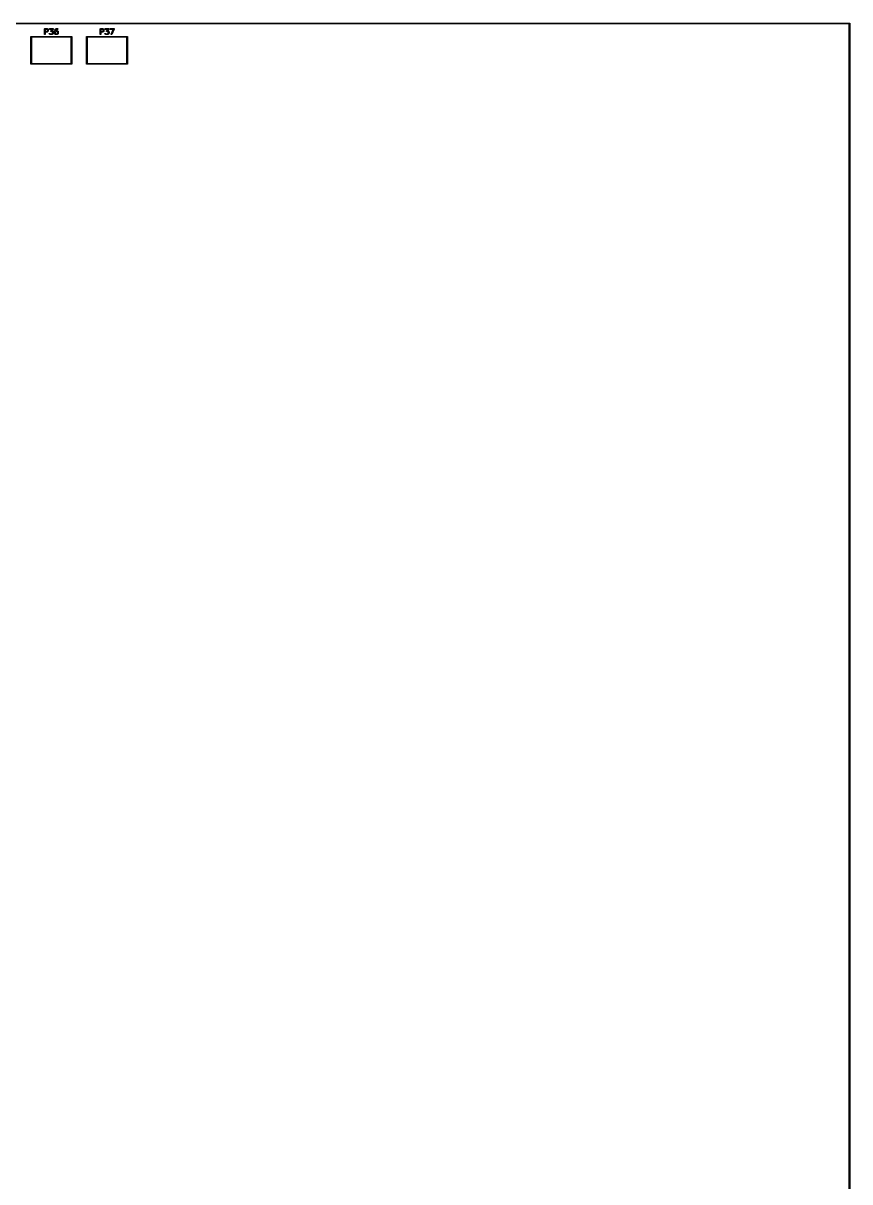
# Model space of a CAD drawing. Extents: x 25 to 346, y -457 to -16.
# Drawn here: x 188.6 to 345.5, y -236.5 to -16.4 of the extents above; entities that cross this region are included whole.
import ezdxf

# ---------------------------------------------------------------- set-up
doc = ezdxf.new("R2010")
doc.units = 0
doc.header["$MEASUREMENT"] = 0
doc.layers.add('BLACK', color=7, linetype='CONTINUOUS')

msp = doc.modelspace()

# ---------------------------------------------------------------- linework, layer by layer
at = {"layer": 'Black'}
for p, q in [((25.4, -16.435), (345.44, -16.435)), ((345.365, -16.585), (25.475, -16.585)), ((192.606, -17.5424), (192.607, -17.5359)), ((192.606, -18.5424), (192.606, -17.5424)), ((192.607, -17.5294), (192.609, -17.5232)), ((192.607, -17.5359), (192.607, -17.5294)), ((192.609, -17.5232), (192.61, -17.5167)), ((192.61, -17.5167), (192.614, -17.511)), ((192.614, -17.511), (192.616, -17.5049)), ((192.616, -17.5049), (192.62, -17.4999)), ((192.62, -17.4999), (192.623, -17.4942)), ((192.623, -17.4942), (192.628, -17.49)), ((192.628, -17.49), (192.633, -17.4849)), ((192.633, -17.4849), (192.638, -17.4816)), ((192.638, -17.4816), (192.643, -17.4774)), ((192.643, -17.4774), (192.649, -17.4752)), ((192.649, -17.4752), (192.655, -17.4719)), ((192.655, -17.4719), (192.662, -17.4708)), ((192.662, -17.4708), (192.668, -17.4685)), ((192.668, -17.4685), (192.674, -17.4685)), ((192.674, -17.4685), (192.681, -17.4674)), ((192.681, -17.4674), (193.062, -17.4674)), ((193.062, -17.4674), (193.066, -17.4681)), ((193.066, -17.4681), (193.07, -17.4679)), ((193.07, -17.4679), (193.079, -17.4704)), ((193.079, -17.4704), (193.087, -17.4719)), ((193.087, -17.4719), (193.091, -17.4741)), ((193.091, -17.4741), (193.095, -17.4753)), ((193.095, -17.4753), (193.19, -17.5229)), ((193.19, -17.5229), (193.2, -17.5301)), ((193.2, -17.5301), (193.21, -17.537)), ((193.21, -17.537), (193.258, -17.5846)), ((193.258, -17.5846), (193.264, -17.5944)), ((193.264, -17.5944), (193.272, -17.6041)), ((193.272, -17.6041), (193.319, -17.6993)), ((193.512, -17.5294), (193.521, -17.5049)), ((193.512, -17.5554), (193.512, -17.5294)), ((193.521, -17.5799), (193.512, -17.5554)), ((193.521, -17.5049), (193.537, -17.4849)), ((193.537, -17.5998), (193.521, -17.5799)), ((193.537, -17.4849), (193.56, -17.4719)), ((193.56, -17.6129), (193.537, -17.5998)), ((193.56, -17.4719), (193.585, -17.4674)), ((193.585, -17.4674), (194.205, -17.4674)), ((194.261, -17.5918), (194.033, -17.8518)), ((194.205, -17.4674), (194.212, -17.4687)), ((194.212, -17.4687), (194.219, -17.4688)), ((194.219, -17.4688), (194.224, -17.4709)), ((194.224, -17.4709), (194.23, -17.4719)), ((194.23, -17.4719), (194.237, -17.4756)), ((194.237, -17.4756), (194.243, -17.4782)), ((194.243, -17.4782), (194.248, -17.482)), ((194.248, -17.482), (194.253, -17.4849)), ((194.253, -17.4849), (194.257, -17.4905)), ((194.257, -17.4905), (194.263, -17.4954)), ((194.265, -17.5855), (194.261, -17.5918)), ((194.263, -17.4954), (194.266, -17.5004)), ((194.269, -17.5799), (194.265, -17.5855)), ((194.266, -17.5004), (194.269, -17.5049)), ((194.269, -17.5049), (194.272, -17.5118)), ((194.271, -17.5744), (194.269, -17.5799)), ((194.274, -17.5695), (194.271, -17.5744)), ((194.272, -17.5118), (194.276, -17.5182)), ((194.276, -17.5623), (194.274, -17.5695)), ((194.276, -17.5182), (194.276, -17.5239)), ((194.276, -17.5239), (194.278, -17.5294)), ((194.278, -17.5554), (194.276, -17.5623)), ((194.278, -17.5294), (194.278, -17.5367)), ((194.278, -17.5367), (194.28, -17.5439)), ((194.28, -17.5439), (194.278, -17.5496)), ((194.278, -17.5496), (194.278, -17.5554)), ((194.571, -17.7389), (194.666, -17.596)), ((194.666, -17.596), (194.671, -17.5907)), ((194.671, -17.5907), (194.675, -17.5846)), ((194.675, -17.5846), (194.723, -17.537)), ((194.723, -17.537), (194.733, -17.5301)), ((194.733, -17.5301), (194.742, -17.5229)), ((194.742, -17.5229), (194.838, -17.4753)), ((194.838, -17.4753), (194.842, -17.4741)), ((194.842, -17.4741), (194.846, -17.4719)), ((194.846, -17.4719), (194.854, -17.4704)), ((194.854, -17.4704), (194.863, -17.4679)), ((194.863, -17.4679), (194.867, -17.4681)), ((194.867, -17.4681), (194.871, -17.4674)), ((194.871, -17.4674), (195.062, -17.4674)), ((195.062, -17.4674), (195.087, -17.4719)), ((195.087, -17.4719), (195.11, -17.4849)), ((195.11, -17.5998), (195.087, -17.6129)), ((195.11, -17.4849), (195.127, -17.5049)), ((195.127, -17.5799), (195.11, -17.5998)), ((195.127, -17.5049), (195.136, -17.5294)), ((195.136, -17.5554), (195.127, -17.5799)), ((195.136, -17.5294), (195.136, -17.5554)), ((203.181, -17.5424), (203.182, -17.5359)), ((203.181, -18.5424), (203.181, -17.5424)), ((203.182, -17.5294), (203.184, -17.5232)), ((203.182, -17.5359), (203.182, -17.5294)), ((203.184, -17.5232), (203.185, -17.5167)), ((203.185, -17.5167), (203.189, -17.511)), ((203.189, -17.511), (203.191, -17.5049)), ((203.191, -17.5049), (203.195, -17.4999)), ((203.195, -17.4999), (203.198, -17.4942)), ((203.198, -17.4942), (203.203, -17.49)), ((203.203, -17.49), (203.208, -17.4849)), ((203.208, -17.4849), (203.213, -17.4816)), ((203.213, -17.4816), (203.218, -17.4774)), ((203.218, -17.4774), (203.224, -17.4752)), ((203.224, -17.4752), (203.23, -17.4719)), ((203.23, -17.4719), (203.237, -17.4708)), ((203.237, -17.4708), (203.243, -17.4685)), ((203.243, -17.4685), (203.249, -17.4685)), ((203.249, -17.4685), (203.256, -17.4674)), ((203.256, -17.4674), (203.637, -17.4674)), ((203.637, -17.4674), (203.641, -17.4681)), ((203.641, -17.4681), (203.645, -17.4679)), ((203.645, -17.4679), (203.654, -17.4704)), ((203.654, -17.4704), (203.662, -17.4719)), ((203.662, -17.4719), (203.666, -17.4741)), ((203.666, -17.4741), (203.67, -17.4753)), ((203.67, -17.4753), (203.765, -17.5229)), ((203.765, -17.5229), (203.775, -17.5301)), ((203.775, -17.5301), (203.785, -17.537)), ((203.785, -17.537), (203.833, -17.5846)), ((203.833, -17.5846), (203.839, -17.5944)), ((203.839, -17.5944), (203.847, -17.6041)), ((203.847, -17.6041), (203.894, -17.6993)), ((204.087, -17.5294), (204.096, -17.5049)), ((204.087, -17.5554), (204.087, -17.5294)), ((204.096, -17.5799), (204.087, -17.5554)), ((204.096, -17.5049), (204.112, -17.4849)), ((204.112, -17.5998), (204.096, -17.5799)), ((204.112, -17.4849), (204.135, -17.4719)), ((204.135, -17.6129), (204.112, -17.5998)), ((204.135, -17.4719), (204.16, -17.4674)), ((204.16, -17.4674), (204.78, -17.4674)), ((204.836, -17.5918), (204.608, -17.8518)), ((204.78, -17.4674), (204.787, -17.4687)), ((204.787, -17.4687), (204.794, -17.4688)), ((204.794, -17.4688), (204.799, -17.4709)), ((204.799, -17.4709), (204.805, -17.4719)), ((204.805, -17.4719), (204.812, -17.4756)), ((204.812, -17.4756), (204.818, -17.4782)), ((204.818, -17.4782), (204.823, -17.482)), ((204.823, -17.482), (204.828, -17.4849)), ((204.828, -17.4849), (204.832, -17.4905)), ((204.832, -17.4905), (204.838, -17.4954)), ((204.84, -17.5855), (204.836, -17.5918)), ((204.838, -17.4954), (204.841, -17.5004)), ((204.844, -17.5799), (204.84, -17.5855)), ((204.841, -17.5004), (204.844, -17.5049)), ((204.844, -17.5049), (204.847, -17.5118)), ((204.846, -17.5744), (204.844, -17.5799)), ((204.849, -17.5695), (204.846, -17.5744)), ((204.847, -17.5118), (204.851, -17.5182)), ((204.851, -17.5623), (204.849, -17.5695)), ((204.851, -17.5182), (204.851, -17.5239)), ((204.851, -17.5239), (204.853, -17.5294)), ((204.853, -17.5554), (204.851, -17.5623)), ((204.853, -17.5294), (204.853, -17.5367)), ((204.853, -17.5367), (204.855, -17.5439)), ((204.855, -17.5439), (204.853, -17.5496)), ((204.853, -17.5496), (204.853, -17.5554)), ((205.039, -17.5294), (205.048, -17.5049)), ((205.039, -17.5554), (205.039, -17.5294)), ((205.048, -17.5799), (205.039, -17.5554)), ((205.048, -17.5049), (205.065, -17.4849)), ((205.065, -17.5998), (205.048, -17.5799)), ((205.065, -17.4849), (205.087, -17.4719)), ((205.087, -17.6129), (205.065, -17.5998)), ((205.087, -17.4719), (205.113, -17.4674)), ((205.113, -17.4674), (205.78, -17.4674)), ((205.848, -17.5719), (205.42, -18.5719)), ((205.78, -17.4674), (205.788, -17.4689)), ((205.788, -17.4689), (205.797, -17.4694)), ((205.797, -17.4694), (205.801, -17.4711)), ((205.801, -17.4711), (205.805, -17.4719)), ((205.805, -17.4719), (205.813, -17.4762)), ((205.813, -17.4762), (205.821, -17.4796)), ((205.821, -17.4796), (205.824, -17.4827)), ((205.824, -17.4827), (205.828, -17.4849)), ((205.828, -17.4849), (205.833, -17.4915)), ((205.833, -17.4915), (205.84, -17.4975)), ((205.84, -17.4975), (205.842, -17.5014)), ((205.842, -17.5014), (205.844, -17.5049)), ((205.844, -17.5049), (205.847, -17.513)), ((205.847, -17.513), (205.851, -17.5207)), ((205.85, -17.5635), (205.848, -17.5719)), ((205.853, -17.5554), (205.85, -17.5635)), ((205.851, -17.5207), (205.852, -17.5251)), ((205.852, -17.5251), (205.853, -17.5294)), ((205.853, -17.5294), (205.853, -17.538)), ((205.853, -17.538), (205.854, -17.5466)), ((205.854, -17.5466), (205.853, -17.5509)), ((205.853, -17.5509), (205.853, -17.5554)), ((345.365, -456.49), (345.365, -16.585)), ((345.44, -16.435), (345.446, -16.4361)), ((345.446, -16.4361), (345.453, -16.4361)), ((345.453, -16.4361), (345.459, -16.4384)), ((345.459, -16.4384), (345.466, -16.4395)), ((345.466, -16.4395), (345.471, -16.4428)), ((345.471, -16.4428), (345.477, -16.445)), ((345.477, -16.445), (345.483, -16.4493)), ((345.483, -16.4493), (345.488, -16.4525)), ((345.488, -16.4525), (345.492, -16.4576)), ((345.492, -16.4576), (345.497, -16.4618)), ((345.497, -16.4618), (345.501, -16.4675)), ((345.501, -16.4675), (345.505, -16.4725)), ((345.505, -16.4725), (345.507, -16.4787)), ((345.507, -16.4787), (345.51, -16.4843)), ((345.51, -16.4843), (345.512, -16.4908)), ((345.512, -16.4908), (345.514, -16.497)), ((345.514, -16.497), (345.514, -16.5035)), ((345.514, -16.5035), (345.515, -16.51)), ((345.515, -16.51), (345.515, -456.565)), ((189.99, -19.04), (189.991, -19.0335)), ((189.99, -24.14), (189.99, -19.04)), ((189.991, -19.027), (189.993, -19.0208)), ((189.991, -19.0335), (189.991, -19.027)), ((189.993, -19.0208), (189.995, -19.0143)), ((189.995, -19.0143), (189.998, -19.0087)), ((189.998, -19.0087), (190, -19.0025)), ((190, -19.0025), (190.004, -18.9975)), ((190.004, -18.9975), (190.008, -18.9918)), ((190.008, -18.9918), (190.013, -18.9876)), ((190.013, -18.9876), (190.017, -18.9825)), ((190.017, -18.9825), (190.022, -18.9793)), ((190.022, -18.9793), (190.028, -18.975)), ((190.028, -18.975), (190.034, -18.9728)), ((190.034, -18.9728), (190.039, -18.9695)), ((190.039, -18.9695), (190.046, -18.9684)), ((190.046, -18.9684), (190.052, -18.9661)), ((190.052, -18.9661), (190.059, -18.9661)), ((190.059, -18.9661), (190.065, -18.965)), ((190.065, -18.965), (197.725, -18.965)), ((190.14, -19.115), (190.14, -24.065)), ((197.65, -19.115), (190.14, -19.115)), ((192.61, -18.568), (192.606, -18.5424)), ((192.623, -18.5906), (192.61, -18.568)), ((192.643, -18.6073), (192.623, -18.5906)), ((192.668, -18.6162), (192.643, -18.6073)), ((192.694, -18.6162), (192.668, -18.6162)), ((192.718, -18.6073), (192.694, -18.6162)), ((192.738, -18.5906), (192.718, -18.6073)), ((192.751, -18.568), (192.738, -18.5906)), ((192.756, -18.5424), (192.751, -18.568)), ((192.756, -17.6174), (192.756, -17.9912)), ((193.044, -17.6174), (192.756, -17.6174)), ((192.756, -17.9912), (193.044, -17.9912)), ((193.062, -18.1412), (192.756, -18.1412)), ((192.756, -18.1412), (192.756, -18.5424)), ((193.112, -17.6516), (193.044, -17.6174)), ((193.044, -17.9912), (193.112, -17.9569)), ((193.066, -18.1404), (193.062, -18.1412)), ((193.07, -18.1407), (193.066, -18.1404)), ((193.079, -18.1382), (193.07, -18.1407)), ((193.087, -18.1367), (193.079, -18.1382)), ((193.091, -18.1345), (193.087, -18.1367)), ((193.095, -18.1333), (193.091, -18.1345)), ((193.19, -18.0857), (193.095, -18.1333)), ((193.143, -17.682), (193.112, -17.6516)), ((193.112, -17.9569), (193.143, -17.9265)), ((193.177, -17.7506), (193.143, -17.682)), ((193.143, -17.9265), (193.177, -17.858)), ((193.177, -17.858), (193.177, -17.7506)), ((193.2, -18.0785), (193.19, -18.0857)), ((193.21, -18.0716), (193.2, -18.0785)), ((193.258, -18.024), (193.21, -18.0716)), ((193.264, -18.0142), (193.258, -18.024)), ((193.272, -18.0045), (193.264, -18.0142)), ((193.319, -17.9093), (193.272, -18.0045)), ((193.319, -17.6993), (193.32, -17.7035)), ((193.32, -17.9051), (193.319, -17.9093)), ((193.32, -17.7035), (193.323, -17.7072)), ((193.323, -17.9014), (193.32, -17.9051)), ((193.323, -17.7072), (193.324, -17.7159)), ((193.324, -17.8927), (193.323, -17.9014)), ((193.324, -17.7159), (193.327, -17.7243)), ((193.327, -17.8843), (193.324, -17.8927)), ((193.327, -17.7243), (193.326, -17.7286)), ((193.326, -17.7286), (193.327, -17.7329)), ((193.327, -17.8757), (193.326, -17.88)), ((193.326, -17.88), (193.327, -17.8843)), ((193.327, -17.7329), (193.327, -17.8757)), ((193.511, -18.4537), (193.513, -18.4277)), ((193.518, -18.4788), (193.511, -18.4537)), ((193.513, -18.4277), (193.524, -18.4041)), ((193.532, -18.5002), (193.518, -18.4788)), ((193.524, -18.4041), (193.542, -18.3857)), ((193.58, -18.5478), (193.532, -18.5002)), ((193.542, -18.3857), (193.566, -18.3747)), ((193.585, -17.6174), (193.56, -17.6129)), ((193.566, -18.3747), (193.592, -18.3724)), ((193.59, -18.5547), (193.58, -18.5478)), ((194.039, -17.6174), (193.585, -17.6174)), ((193.6, -18.5618), (193.59, -18.5547)), ((193.592, -18.3724), (193.617, -18.3792)), ((193.695, -18.6095), (193.6, -18.5618)), ((193.617, -18.3792), (193.639, -18.3941)), ((193.639, -18.3941), (193.678, -18.4331)), ((193.678, -18.4331), (193.746, -18.4674)), ((193.699, -18.6107), (193.695, -18.6095)), ((193.703, -18.6129), (193.699, -18.6107)), ((193.711, -18.6144), (193.703, -18.6129)), ((193.72, -18.6169), (193.711, -18.6144)), ((193.724, -18.6166), (193.72, -18.6169)), ((193.728, -18.6174), (193.724, -18.6166)), ((194.014, -18.6174), (193.728, -18.6174)), ((193.746, -18.4674), (193.996, -18.4674)), ((193.796, -17.9218), (193.797, -17.9161)), ((193.797, -17.929), (193.796, -17.9218)), ((193.797, -17.9103), (193.8, -17.9034)), ((193.797, -17.9161), (193.797, -17.9103)), ((193.797, -17.9364), (193.797, -17.929)), ((193.799, -17.9418), (193.797, -17.9364)), ((193.8, -17.9475), (193.799, -17.9418)), ((193.8, -17.9034), (193.801, -17.8962)), ((193.804, -17.9539), (193.8, -17.9475)), ((193.801, -17.8962), (193.804, -17.8913)), ((193.804, -17.8913), (193.806, -17.8858)), ((193.806, -17.9608), (193.804, -17.9539)), ((193.806, -17.8858), (193.811, -17.8802)), ((193.81, -17.9653), (193.806, -17.9608)), ((193.813, -17.9703), (193.81, -17.9653)), ((193.811, -17.8802), (193.815, -17.8739)), ((193.818, -17.9752), (193.813, -17.9703)), ((193.815, -17.8739), (194.039, -17.6174)), ((193.823, -17.9808), (193.818, -17.9752)), ((193.828, -17.9837), (193.823, -17.9808)), ((193.832, -17.9875), (193.828, -17.9837)), ((193.839, -17.9901), (193.832, -17.9875)), ((193.846, -17.9938), (193.839, -17.9901)), ((193.851, -17.9948), (193.846, -17.9938)), ((193.857, -17.9969), (193.851, -17.9948)), ((193.864, -17.9971), (193.857, -17.9969)), ((193.871, -17.9983), (193.864, -17.9971)), ((193.996, -17.9983), (193.871, -17.9983)), ((194.065, -18.0326), (193.996, -17.9983)), ((193.996, -18.4674), (194.065, -18.4331)), ((194.018, -18.6166), (194.014, -18.6174)), ((194.023, -18.6169), (194.018, -18.6166)), ((194.031, -18.6144), (194.023, -18.6169)), ((194.04, -18.6129), (194.031, -18.6144)), ((194.033, -17.8518), (194.04, -17.8529)), ((194.04, -17.8529), (194.043, -17.855)), ((194.043, -18.6107), (194.04, -18.6129)), ((194.043, -17.855), (194.048, -17.8563)), ((194.048, -18.6095), (194.043, -18.6107)), ((194.048, -17.8563), (194.143, -17.9039)), ((194.143, -18.5618), (194.048, -18.6095)), ((194.095, -18.063), (194.065, -18.0326)), ((194.065, -18.4331), (194.095, -18.4027)), ((194.13, -18.1315), (194.095, -18.063)), ((194.095, -18.4027), (194.13, -18.3342)), ((194.13, -18.3342), (194.13, -18.1315)), ((194.143, -17.9039), (194.152, -17.911)), ((194.152, -18.5547), (194.143, -18.5618)), ((194.152, -17.911), (194.162, -17.9179)), ((194.162, -18.5478), (194.152, -18.5547)), ((194.162, -17.9179), (194.21, -17.9655)), ((194.21, -18.5002), (194.162, -18.5478)), ((194.21, -17.9655), (194.217, -17.9754)), ((194.217, -18.4903), (194.21, -18.5002)), ((194.217, -17.9754), (194.224, -17.985)), ((194.224, -18.4807), (194.217, -18.4903)), ((194.224, -17.985), (194.272, -18.0803)), ((194.272, -18.3854), (194.224, -18.4807)), ((194.272, -18.0803), (194.273, -18.0844)), ((194.273, -18.3813), (194.272, -18.3854)), ((194.273, -18.0844), (194.275, -18.0882)), ((194.275, -18.3776), (194.273, -18.3813)), ((194.275, -18.0882), (194.277, -18.0968)), ((194.277, -18.3689), (194.275, -18.3776)), ((194.277, -18.0968), (194.279, -18.1052)), ((194.279, -18.3605), (194.277, -18.3689)), ((194.279, -18.1052), (194.279, -18.1096)), ((194.279, -18.1096), (194.28, -18.1138)), ((194.28, -18.3519), (194.279, -18.3562)), ((194.279, -18.3562), (194.279, -18.3605)), ((194.28, -18.1138), (194.28, -18.3519)), ((194.51, -17.971), (194.512, -17.9619)), ((194.51, -18.3519), (194.51, -17.971)), ((194.511, -18.3562), (194.51, -18.3519)), ((194.511, -18.3605), (194.511, -18.3562)), ((194.513, -18.3689), (194.511, -18.3605)), ((194.512, -17.9619), (194.513, -17.9528)), ((194.513, -17.9528), (194.56, -17.7623)), ((194.515, -18.3776), (194.513, -18.3689)), ((194.517, -18.3813), (194.515, -18.3776)), ((194.518, -18.3854), (194.517, -18.3813)), ((194.566, -18.4807), (194.518, -18.3854)), ((194.56, -17.7623), (194.566, -17.7507)), ((194.566, -17.7507), (194.571, -17.7389)), ((194.573, -18.4903), (194.566, -18.4807)), ((194.58, -18.5002), (194.573, -18.4903)), ((194.628, -18.5478), (194.58, -18.5002)), ((194.638, -18.5547), (194.628, -18.5478)), ((194.647, -18.5618), (194.638, -18.5547)), ((194.742, -18.6095), (194.647, -18.5618)), ((194.695, -18.063), (194.66, -18.1315)), ((194.66, -18.1315), (194.66, -18.3342)), ((194.66, -18.3342), (194.695, -18.4027)), ((194.703, -17.8113), (194.684, -17.8854)), ((194.684, -17.8854), (194.742, -17.8563)), ((194.725, -18.0326), (194.695, -18.063)), ((194.695, -18.4027), (194.725, -18.4331)), ((194.787, -17.6854), (194.703, -17.8113)), ((194.794, -17.9983), (194.725, -18.0326)), ((194.725, -18.4331), (194.794, -18.4674)), ((194.742, -17.8563), (194.747, -17.855)), ((194.747, -18.6107), (194.742, -18.6095)), ((194.747, -17.855), (194.75, -17.8529)), ((194.75, -18.6129), (194.747, -18.6107)), ((194.75, -17.8529), (194.759, -17.8513)), ((194.759, -18.6144), (194.75, -18.6129)), ((194.759, -17.8513), (194.767, -17.8488)), ((194.767, -18.6169), (194.759, -18.6144)), ((194.767, -17.8488), (194.772, -17.8491)), ((194.772, -18.6166), (194.767, -18.6169)), ((194.772, -17.8491), (194.776, -17.8483)), ((194.776, -18.6174), (194.772, -18.6166)), ((194.776, -17.8483), (194.966, -17.8483)), ((194.966, -18.6174), (194.776, -18.6174)), ((194.82, -17.6516), (194.787, -17.6854)), ((194.949, -17.9983), (194.794, -17.9983)), ((194.794, -18.4674), (194.949, -18.4674)), ((194.889, -17.6174), (194.82, -17.6516)), ((195.062, -17.6174), (194.889, -17.6174)), ((195.017, -18.0326), (194.949, -17.9983)), ((194.949, -18.4674), (195.017, -18.4331)), ((194.966, -17.8483), (194.971, -17.8491)), ((194.971, -18.6166), (194.966, -18.6174)), ((194.971, -17.8491), (194.975, -17.8488)), ((194.975, -18.6169), (194.971, -18.6166)), ((194.975, -17.8488), (194.983, -17.8513)), ((194.983, -18.6144), (194.975, -18.6169)), ((194.983, -17.8513), (194.992, -17.8529)), ((194.992, -18.6129), (194.983, -18.6144)), ((194.992, -17.8529), (194.996, -17.855)), ((194.996, -18.6107), (194.992, -18.6129)), ((194.996, -17.855), (195, -17.8563)), ((195, -18.6095), (194.996, -18.6107)), ((195, -17.8563), (195.095, -17.9039)), ((195.095, -18.5618), (195, -18.6095)), ((195.048, -18.063), (195.017, -18.0326)), ((195.017, -18.4331), (195.048, -18.4027)), ((195.082, -18.1315), (195.048, -18.063)), ((195.048, -18.4027), (195.082, -18.3342)), ((195.087, -17.6129), (195.062, -17.6174)), ((195.082, -18.3342), (195.082, -18.1315)), ((195.095, -17.9039), (195.105, -17.911)), ((195.105, -18.5547), (195.095, -18.5618)), ((195.105, -17.911), (195.115, -17.9179)), ((195.115, -18.5478), (195.105, -18.5547)), ((195.115, -17.9179), (195.162, -17.9655)), ((195.162, -18.5002), (195.115, -18.5478)), ((195.162, -17.9655), (195.169, -17.9754)), ((195.169, -18.4903), (195.162, -18.5002)), ((195.169, -17.9754), (195.176, -17.985)), ((195.176, -18.4807), (195.169, -18.4903)), ((195.176, -17.985), (195.224, -18.0803)), ((195.224, -18.3854), (195.176, -18.4807)), ((195.224, -18.0803), (195.225, -18.0844)), ((195.225, -18.3813), (195.224, -18.3854)), ((195.225, -18.0844), (195.227, -18.0882)), ((195.227, -18.3776), (195.225, -18.3813)), ((195.227, -18.0882), (195.229, -18.0968)), ((195.229, -18.3689), (195.227, -18.3776)), ((195.229, -18.0968), (195.231, -18.1052)), ((195.231, -18.3605), (195.229, -18.3689)), ((195.231, -18.1052), (195.231, -18.1096)), ((195.231, -18.1096), (195.232, -18.1138)), ((195.232, -18.3519), (195.231, -18.3562)), ((195.231, -18.3562), (195.231, -18.3605)), ((195.232, -18.1138), (195.232, -18.3519)), ((197.65, -24.065), (197.65, -19.115)), ((197.725, -18.965), (197.731, -18.9661)), ((197.731, -18.9661), (197.738, -18.9661)), ((197.738, -18.9661), (197.744, -18.9684)), ((197.744, -18.9684), (197.751, -18.9695)), ((197.751, -18.9695), (197.756, -18.9728)), ((197.756, -18.9728), (197.762, -18.975)), ((197.762, -18.975), (197.768, -18.9793)), ((197.768, -18.9793), (197.773, -18.9825)), ((197.773, -18.9825), (197.777, -18.9876)), ((197.777, -18.9876), (197.782, -18.9918)), ((197.782, -18.9918), (197.786, -18.9975)), ((197.786, -18.9975), (197.79, -19.0025)), ((197.79, -19.0025), (197.792, -19.0087)), ((197.792, -19.0087), (197.795, -19.0143)), ((197.795, -19.0143), (197.797, -19.0208)), ((197.797, -19.0208), (197.799, -19.027)), ((197.799, -19.027), (197.799, -19.0335)), ((197.799, -19.0335), (197.8, -19.04)), ((197.8, -19.04), (197.8, -24.14)), ((200.565, -19.04), (200.566, -19.0335)), ((200.565, -24.14), (200.565, -19.04)), ((200.566, -19.027), (200.568, -19.0208)), ((200.566, -19.0335), (200.566, -19.027)), ((200.568, -19.0208), (200.57, -19.0143)), ((200.57, -19.0143), (200.573, -19.0087)), ((200.573, -19.0087), (200.575, -19.0025)), ((200.575, -19.0025), (200.579, -18.9975)), ((200.579, -18.9975), (200.583, -18.9918)), ((200.583, -18.9918), (200.588, -18.9876)), ((200.588, -18.9876), (200.592, -18.9825)), ((200.592, -18.9825), (200.597, -18.9793)), ((200.597, -18.9793), (200.602, -18.975)), ((200.602, -18.975), (200.609, -18.9728)), ((200.609, -18.9728), (200.614, -18.9695)), ((200.614, -18.9695), (200.621, -18.9684)), ((200.621, -18.9684), (200.627, -18.9661)), ((200.627, -18.9661), (200.634, -18.9661)), ((200.634, -18.9661), (200.64, -18.965)), ((200.64, -18.965), (208.3, -18.965)), ((200.715, -19.115), (200.715, -24.065)), ((208.225, -19.115), (200.715, -19.115)), ((203.185, -18.568), (203.181, -18.5424)), ((203.198, -18.5906), (203.185, -18.568)), ((203.218, -18.6073), (203.198, -18.5906)), ((203.243, -18.6162), (203.218, -18.6073)), ((203.269, -18.6162), (203.243, -18.6162)), ((203.293, -18.6073), (203.269, -18.6162)), ((203.313, -18.5906), (203.293, -18.6073)), ((203.326, -18.568), (203.313, -18.5906)), ((203.331, -18.5424), (203.326, -18.568)), ((203.331, -17.6174), (203.331, -17.9912)), ((203.619, -17.6174), (203.331, -17.6174)), ((203.331, -17.9912), (203.619, -17.9912)), ((203.637, -18.1412), (203.331, -18.1412)), ((203.331, -18.1412), (203.331, -18.5424)), ((203.687, -17.6516), (203.619, -17.6174)), ((203.619, -17.9912), (203.687, -17.9569)), ((203.641, -18.1404), (203.637, -18.1412)), ((203.645, -18.1407), (203.641, -18.1404)), ((203.654, -18.1382), (203.645, -18.1407)), ((203.662, -18.1367), (203.654, -18.1382)), ((203.666, -18.1345), (203.662, -18.1367)), ((203.67, -18.1333), (203.666, -18.1345)), ((203.765, -18.0857), (203.67, -18.1333)), ((203.718, -17.682), (203.687, -17.6516)), ((203.687, -17.9569), (203.718, -17.9265)), ((203.752, -17.7506), (203.718, -17.682)), ((203.718, -17.9265), (203.752, -17.858)), ((203.752, -17.858), (203.752, -17.7506)), ((203.775, -18.0785), (203.765, -18.0857)), ((203.785, -18.0716), (203.775, -18.0785)), ((203.833, -18.024), (203.785, -18.0716)), ((203.839, -18.0142), (203.833, -18.024)), ((203.847, -18.0045), (203.839, -18.0142)), ((203.894, -17.9093), (203.847, -18.0045)), ((203.894, -17.6993), (203.895, -17.7035)), ((203.895, -17.9051), (203.894, -17.9093)), ((203.895, -17.7035), (203.898, -17.7072)), ((203.898, -17.9014), (203.895, -17.9051)), ((203.898, -17.7072), (203.899, -17.7159)), ((203.899, -17.8927), (203.898, -17.9014)), ((203.899, -17.7159), (203.902, -17.7243)), ((203.902, -17.8843), (203.899, -17.8927)), ((203.902, -17.7243), (203.901, -17.7286)), ((203.901, -17.7286), (203.902, -17.7329)), ((203.902, -17.8757), (203.901, -17.88)), ((203.901, -17.88), (203.902, -17.8843)), ((203.902, -17.7329), (203.902, -17.8757)), ((204.086, -18.4537), (204.088, -18.4277)), ((204.093, -18.4788), (204.086, -18.4537)), ((204.088, -18.4277), (204.099, -18.4041)), ((204.107, -18.5002), (204.093, -18.4788)), ((204.099, -18.4041), (204.117, -18.3857)), ((204.155, -18.5478), (204.107, -18.5002)), ((204.117, -18.3857), (204.141, -18.3747)), ((204.16, -17.6174), (204.135, -17.6129)), ((204.141, -18.3747), (204.167, -18.3724)), ((204.165, -18.5547), (204.155, -18.5478)), ((204.614, -17.6174), (204.16, -17.6174)), ((204.175, -18.5618), (204.165, -18.5547)), ((204.167, -18.3724), (204.192, -18.3792)), ((204.27, -18.6095), (204.175, -18.5618)), ((204.192, -18.3792), (204.214, -18.3941)), ((204.214, -18.3941), (204.253, -18.4331)), ((204.253, -18.4331), (204.321, -18.4674)), ((204.274, -18.6107), (204.27, -18.6095)), ((204.278, -18.6129), (204.274, -18.6107)), ((204.286, -18.6144), (204.278, -18.6129)), ((204.295, -18.6169), (204.286, -18.6144)), ((204.299, -18.6166), (204.295, -18.6169)), ((204.303, -18.6174), (204.299, -18.6166)), ((204.589, -18.6174), (204.303, -18.6174)), ((204.321, -18.4674), (204.571, -18.4674)), ((204.371, -17.9218), (204.372, -17.9161)), ((204.372, -17.929), (204.371, -17.9218)), ((204.372, -17.9103), (204.375, -17.9034)), ((204.372, -17.9161), (204.372, -17.9103)), ((204.372, -17.9364), (204.372, -17.929)), ((204.374, -17.9418), (204.372, -17.9364)), ((204.375, -17.9475), (204.374, -17.9418)), ((204.375, -17.9034), (204.376, -17.8962)), ((204.379, -17.9539), (204.375, -17.9475)), ((204.376, -17.8962), (204.379, -17.8913)), ((204.379, -17.8913), (204.381, -17.8858)), ((204.381, -17.9608), (204.379, -17.9539)), ((204.381, -17.8858), (204.386, -17.8802)), ((204.385, -17.9653), (204.381, -17.9608)), ((204.388, -17.9703), (204.385, -17.9653)), ((204.386, -17.8802), (204.39, -17.8739)), ((204.393, -17.9752), (204.388, -17.9703)), ((204.39, -17.8739), (204.614, -17.6174)), ((204.398, -17.9808), (204.393, -17.9752)), ((204.403, -17.9837), (204.398, -17.9808)), ((204.407, -17.9875), (204.403, -17.9837)), ((204.414, -17.9901), (204.407, -17.9875)), ((204.421, -17.9938), (204.414, -17.9901)), ((204.426, -17.9948), (204.421, -17.9938)), ((204.432, -17.9969), (204.426, -17.9948)), ((204.439, -17.9971), (204.432, -17.9969)), ((204.446, -17.9983), (204.439, -17.9971)), ((204.571, -17.9983), (204.446, -17.9983)), ((204.64, -18.0326), (204.571, -17.9983)), ((204.571, -18.4674), (204.64, -18.4331)), ((204.593, -18.6166), (204.589, -18.6174)), ((204.598, -18.6169), (204.593, -18.6166)), ((204.606, -18.6144), (204.598, -18.6169)), ((204.615, -18.6129), (204.606, -18.6144)), ((204.608, -17.8518), (204.615, -17.8529)), ((204.615, -17.8529), (204.618, -17.855)), ((204.618, -18.6107), (204.615, -18.6129)), ((204.618, -17.855), (204.623, -17.8563)), ((204.623, -18.6095), (204.618, -18.6107)), ((204.623, -17.8563), (204.718, -17.9039)), ((204.718, -18.5618), (204.623, -18.6095)), ((204.67, -18.063), (204.64, -18.0326)), ((204.64, -18.4331), (204.67, -18.4027)), ((204.705, -18.1315), (204.67, -18.063)), ((204.67, -18.4027), (204.705, -18.3342)), ((204.705, -18.3342), (204.705, -18.1315)), ((204.718, -17.9039), (204.727, -17.911)), ((204.727, -18.5547), (204.718, -18.5618)), ((204.727, -17.911), (204.737, -17.9179)), ((204.737, -18.5478), (204.727, -18.5547)), ((204.737, -17.9179), (204.785, -17.9655)), ((204.785, -18.5002), (204.737, -18.5478)), ((204.785, -17.9655), (204.792, -17.9754)), ((204.792, -18.4903), (204.785, -18.5002)), ((204.792, -17.9754), (204.799, -17.985)), ((204.799, -18.4807), (204.792, -18.4903)), ((204.799, -17.985), (204.847, -18.0803)), ((204.847, -18.3854), (204.799, -18.4807)), ((204.847, -18.0803), (204.848, -18.0844)), ((204.848, -18.3813), (204.847, -18.3854)), ((204.848, -18.0844), (204.85, -18.0882)), ((204.85, -18.3776), (204.848, -18.3813)), ((204.85, -18.0882), (204.852, -18.0968)), ((204.852, -18.3689), (204.85, -18.3776)), ((204.852, -18.0968), (204.854, -18.1052)), ((204.854, -18.3605), (204.852, -18.3689)), ((204.854, -18.1052), (204.854, -18.1096)), ((204.854, -18.1096), (204.855, -18.1138)), ((204.855, -18.3519), (204.854, -18.3562)), ((204.854, -18.3562), (204.854, -18.3605)), ((204.855, -18.1138), (204.855, -18.3519)), ((205.113, -17.6174), (205.087, -17.6129)), ((205.666, -17.6174), (205.113, -17.6174)), ((205.276, -18.5382), (205.282, -18.5128)), ((205.279, -18.5641), (205.276, -18.5382)), ((205.291, -18.5873), (205.279, -18.5641)), ((205.282, -18.5128), (205.666, -17.6174)), ((205.31, -18.6051), (205.291, -18.5873)), ((205.334, -18.6154), (205.31, -18.6051)), ((205.36, -18.6169), (205.334, -18.6154)), ((205.385, -18.6093), (205.36, -18.6169)), ((205.406, -18.5937), (205.385, -18.6093)), ((205.42, -18.5719), (205.406, -18.5937)), ((208.225, -24.065), (208.225, -19.115)), ((208.3, -18.965), (208.306, -18.9661)), ((208.306, -18.9661), (208.313, -18.9661)), ((208.313, -18.9661), (208.319, -18.9684)), ((208.319, -18.9684), (208.326, -18.9695)), ((208.326, -18.9695), (208.331, -18.9728)), ((208.331, -18.9728), (208.337, -18.975)), ((208.337, -18.975), (208.343, -18.9793)), ((208.343, -18.9793), (208.348, -18.9825)), ((208.348, -18.9825), (208.352, -18.9876)), ((208.352, -18.9876), (208.357, -18.9918)), ((208.357, -18.9918), (208.361, -18.9975)), ((208.361, -18.9975), (208.365, -19.0025)), ((208.365, -19.0025), (208.367, -19.0087)), ((208.367, -19.0087), (208.37, -19.0143)), ((208.37, -19.0143), (208.372, -19.0208)), ((208.372, -19.0208), (208.374, -19.027)), ((208.374, -19.027), (208.374, -19.0335)), ((208.374, -19.0335), (208.375, -19.04)), ((208.375, -19.04), (208.375, -24.14)), ((189.991, -24.1465), (189.99, -24.14)), ((189.991, -24.153), (189.991, -24.1465)), ((189.993, -24.1592), (189.991, -24.153)), ((189.995, -24.1657), (189.993, -24.1592)), ((189.998, -24.1713), (189.995, -24.1657)), ((190, -24.1775), (189.998, -24.1713)), ((190.004, -24.1825), (190, -24.1775)), ((190.008, -24.1882), (190.004, -24.1825)), ((190.013, -24.1924), (190.008, -24.1882)), ((190.017, -24.1975), (190.013, -24.1924)), ((190.022, -24.2007), (190.017, -24.1975)), ((190.028, -24.205), (190.022, -24.2007)), ((190.034, -24.2072), (190.028, -24.205)), ((190.039, -24.2105), (190.034, -24.2072)), ((190.046, -24.2116), (190.039, -24.2105)), ((190.14, -24.065), (197.65, -24.065)), ((197.751, -24.2105), (197.744, -24.2116)), ((197.756, -24.2072), (197.751, -24.2105)), ((197.762, -24.205), (197.756, -24.2072)), ((197.768, -24.2007), (197.762, -24.205)), ((197.773, -24.1975), (197.768, -24.2007)), ((197.777, -24.1924), (197.773, -24.1975)), ((197.782, -24.1882), (197.777, -24.1924)), ((197.786, -24.1825), (197.782, -24.1882)), ((197.79, -24.1775), (197.786, -24.1825)), ((197.792, -24.1713), (197.79, -24.1775)), ((197.795, -24.1657), (197.792, -24.1713)), ((197.797, -24.1592), (197.795, -24.1657)), ((197.799, -24.153), (197.797, -24.1592)), ((197.8, -24.14), (197.799, -24.1465)), ((197.799, -24.1465), (197.799, -24.153)), ((200.566, -24.1465), (200.565, -24.14)), ((200.566, -24.153), (200.566, -24.1465)), ((200.568, -24.1592), (200.566, -24.153)), ((200.57, -24.1657), (200.568, -24.1592)), ((200.573, -24.1713), (200.57, -24.1657)), ((200.575, -24.1775), (200.573, -24.1713)), ((200.579, -24.1825), (200.575, -24.1775)), ((200.583, -24.1882), (200.579, -24.1825)), ((200.588, -24.1924), (200.583, -24.1882)), ((200.592, -24.1975), (200.588, -24.1924)), ((200.597, -24.2007), (200.592, -24.1975)), ((200.602, -24.205), (200.597, -24.2007)), ((200.609, -24.2072), (200.602, -24.205)), ((200.614, -24.2105), (200.609, -24.2072)), ((200.621, -24.2116), (200.614, -24.2105)), ((200.715, -24.065), (208.225, -24.065)), ((208.326, -24.2105), (208.319, -24.2116)), ((208.331, -24.2072), (208.326, -24.2105)), ((208.337, -24.205), (208.331, -24.2072)), ((208.343, -24.2007), (208.337, -24.205)), ((208.348, -24.1975), (208.343, -24.2007)), ((208.352, -24.1924), (208.348, -24.1975)), ((208.357, -24.1882), (208.352, -24.1924)), ((208.361, -24.1825), (208.357, -24.1882)), ((208.365, -24.1775), (208.361, -24.1825)), ((208.367, -24.1713), (208.365, -24.1775)), ((208.37, -24.1657), (208.367, -24.1713)), ((208.372, -24.1592), (208.37, -24.1657)), ((208.374, -24.153), (208.372, -24.1592)), ((208.375, -24.14), (208.374, -24.1465)), ((208.374, -24.1465), (208.374, -24.153)), ((190.052, -24.2139), (190.046, -24.2116)), ((190.059, -24.2139), (190.052, -24.2139)), ((190.065, -24.215), (190.059, -24.2139)), ((197.725, -24.215), (190.065, -24.215)), ((197.731, -24.2139), (197.725, -24.215)), ((197.738, -24.2139), (197.731, -24.2139)), ((197.744, -24.2116), (197.738, -24.2139)), ((200.627, -24.2139), (200.621, -24.2116)), ((200.634, -24.2139), (200.627, -24.2139)), ((200.64, -24.215), (200.634, -24.2139)), ((208.3, -24.215), (200.64, -24.215)), ((208.306, -24.2139), (208.3, -24.215)), ((208.313, -24.2139), (208.306, -24.2139)), ((208.319, -24.2116), (208.313, -24.2139))]:
    msp.add_line(p, q, dxfattribs=at)

doc.saveas('drawing.dxf')
